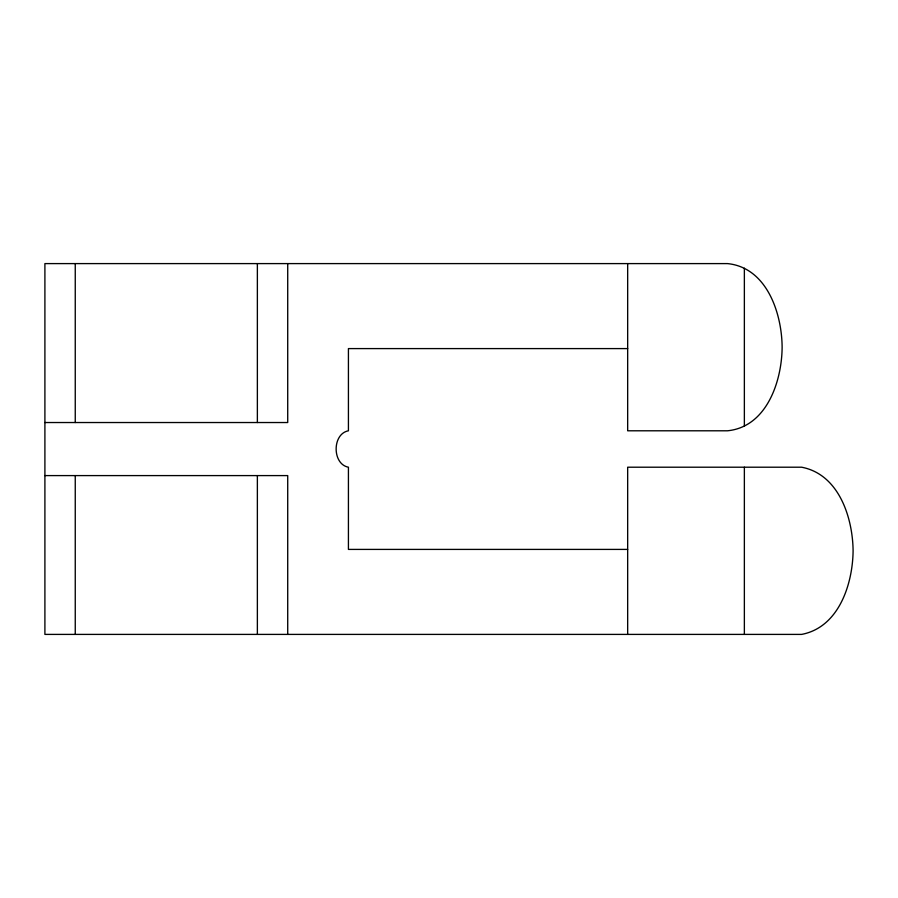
<?xml version="1.0" encoding="UTF-8"?>
<svg xmlns="http://www.w3.org/2000/svg" width="898" height="898" viewBox="0 0 898 898"><rect width="100%" height="100%" fill="white"/><g stroke="black" fill="none" stroke-linecap="round" stroke-linejoin="round"><path stroke-width="1.35" d="M627.668 348.592L348.424 348.592L348.424 430.793C332.058 433.813 332.058 464.187 348.424 467.207L348.424 549.408L627.668 549.408M44.9 422.531L287.719 422.531L287.719 263.597M44.9 475.592L287.719 475.592L287.719 634.403M744.363 268.188L744.363 426.213M744.363 467.207L744.363 634.403M627.668 263.597L627.668 430.793L727.481 430.793C766.769 426.887 781.877 381.246 782.124 347.2C781.877 313.144 766.769 267.503 727.481 263.597L44.9 263.597L44.9 634.403L801.611 634.403C838.811 627.354 852.718 584.205 853.1 550.8C852.718 517.405 838.811 474.256 801.611 467.207L627.668 467.207L627.668 634.403M257.367 263.597L257.367 422.531M257.367 475.592L257.367 634.403M75.252 263.597L75.252 422.531M75.252 475.592L75.252 634.403"/></g></svg>
